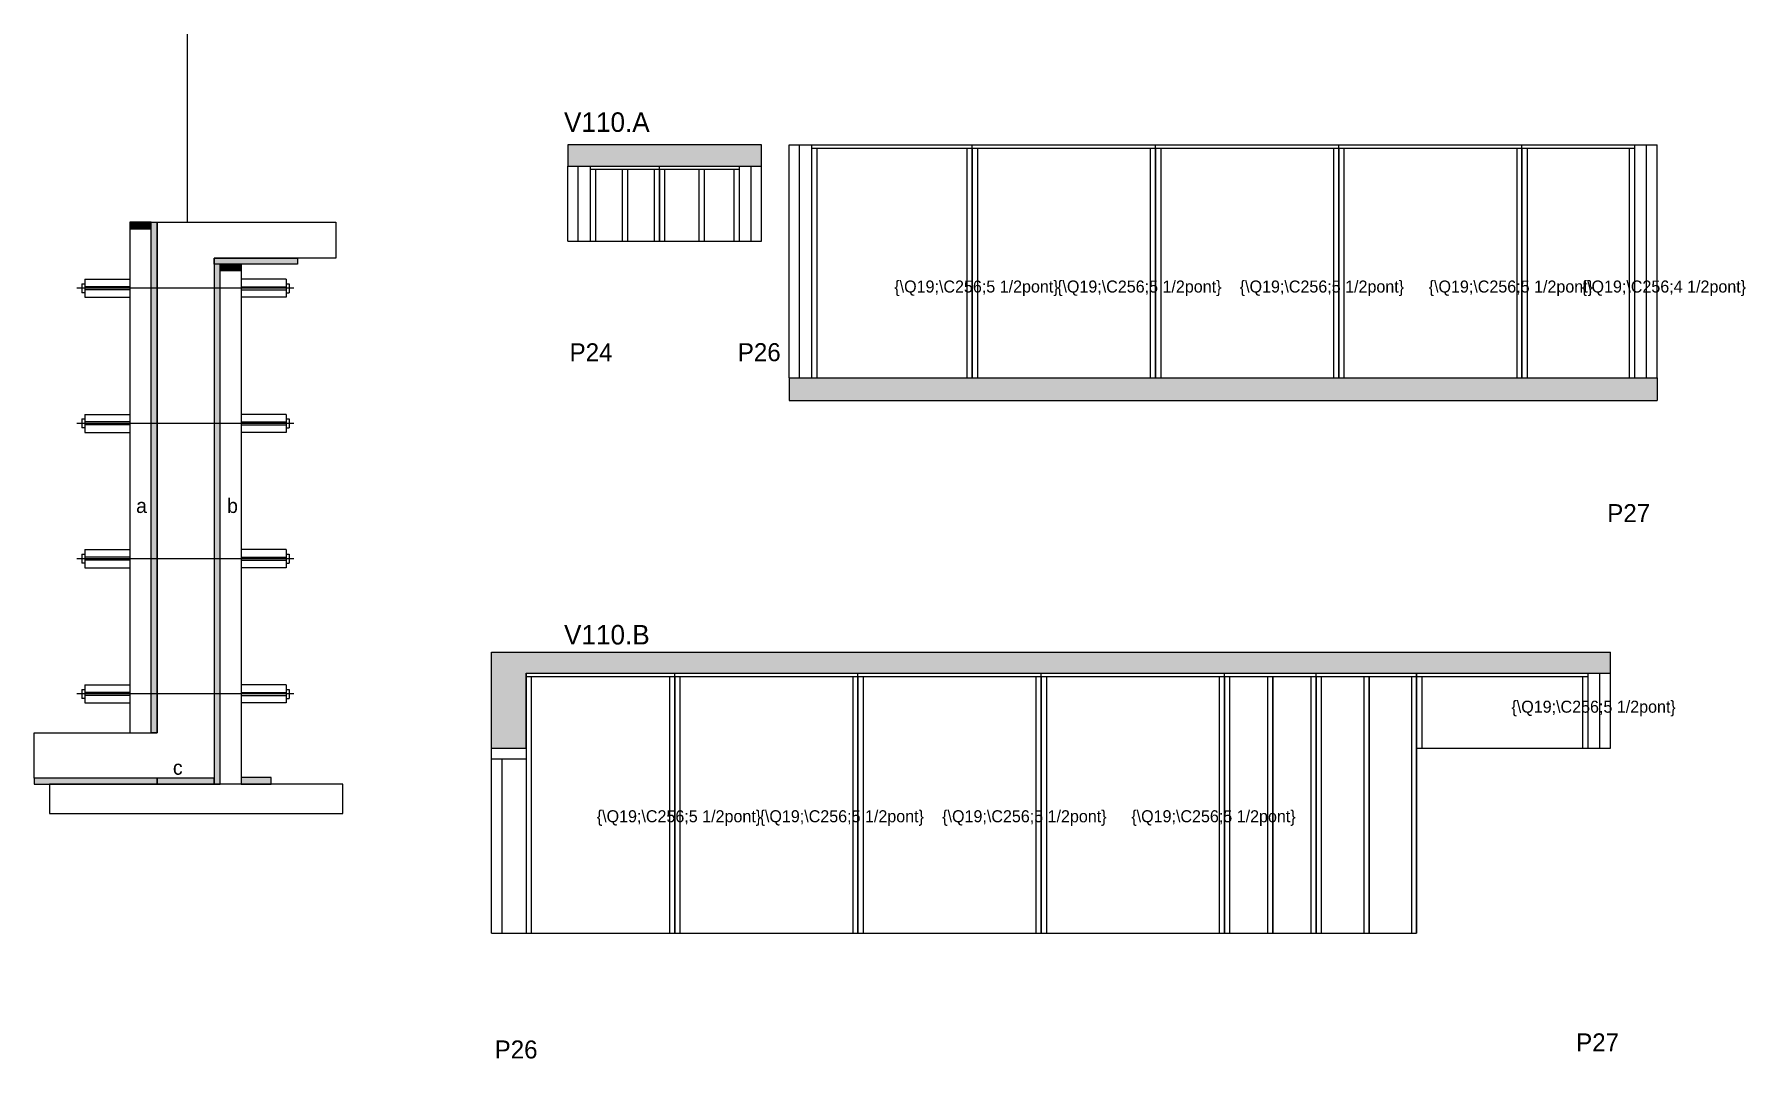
# Model space of a CAD drawing. Header units: metres. Extents: x 4955 to 6095, y 13943 to 14624.
import ezdxf

# ---------------------------------------------------------------- set-up
doc = ezdxf.new("R2010")
doc.units = ezdxf.units.M
for name, color, linetype in [('5', 7, 'Continuous'), ('barrote', 7, 'Continuous'), ('CONCRETO', 7, 'Continuous'), ('COTA', 7, 'Continuous'), ('detalhes', 7, 'Continuous'), ('Hachura', 7, 'Continuous'), ('Madeira', 7, 'Continuous'), ('Painéis', 7, 'Continuous'), ('SARR_2.2x7', 7, 'Continuous'), ('SARR_3.5x7', 7, 'Continuous'), ('TENSOR', 7, 'Continuous'), ('texto', 7, 'Continuous'), ('Texto Seção', 7, 'Continuous')]:
    doc.layers.add(name, color=color, linetype=linetype)

msp = doc.modelspace()

# ---------------------------------------------------------------- hatches: boundary and pattern name
at = {"layer": 'COTA'}
h = msp.add_hatch(color=7, dxfattribs=at)
h.dxf.hatch_style = 1
h.paths.add_polyline_path([(5439.7, 14550.6), (5310.7, 14550.6), (5310.7, 14550.6), (5310.7, 14536.6), (5310.7, 14536.6), (5439.7, 14536.6), (5439.7, 14536.6), (5439.7, 14550.6)])
h = msp.add_hatch(color=7, dxfattribs=at)
h.dxf.hatch_style = 1
h.paths.add_polyline_path([(6036, 14380.6), (6036, 14395.6), (6036, 14395.6), (5458, 14395.6), (5458, 14395.6), (5458, 14380.6), (5458, 14380.6), (6036, 14380.6)])
h = msp.add_hatch(color=7, dxfattribs=at)
h.dxf.hatch_style = 1
h.paths.add_polyline_path([(5282.9, 14149.1), (5282.9, 14199.1), (5282.9, 14199.1), (6004.9, 14199.1), (6004.9, 14199.1), (6004.9, 14213.1), (6004.9, 14213.1), (5259.9, 14213.1), (5259.9, 14213.1), (5259.9, 14149.1), (5259.9, 14149.1), (5282.9, 14149.1)])
at = {"layer": 'Hachura'}
h = msp.add_hatch(color=7, dxfattribs=at)
h.dxf.hatch_style = 1
h.paths.add_polyline_path([(5033.2, 14494.9), (5033.2, 14499.3), (5033.2, 14499.3), (5019.2, 14499.3), (5019.2, 14499.3), (5019.2, 14494.9), (5019.2, 14494.9), (5033.2, 14494.9)])
h = msp.add_hatch(color=7, dxfattribs=at)
h.dxf.hatch_style = 1
h.paths.add_polyline_path([(5033.2, 14499), (5037.2, 14499), (5037.2, 14499), (5037.2, 14159), (5037.2, 14159), (5033.2, 14159), (5033.2, 14159), (5033.2, 14499)])
h = msp.add_hatch(color=7, dxfattribs=at)
h.dxf.hatch_style = 1
h.paths.add_polyline_path([(5075.2, 14471.3), (5075.2, 14475.3), (5075.2, 14475.3), (5130.8, 14475.3), (5130.8, 14475.3), (5130.8, 14471.3), (5130.8, 14471.3), (5075.2, 14471.3)])
h = msp.add_hatch(color=7, dxfattribs=at)
h.dxf.hatch_style = 1
h.paths.add_polyline_path([(5079.2, 14471), (5075.2, 14471), (5075.2, 14471), (5075.2, 14125.4), (5075.2, 14125.4), (5079.2, 14125.4), (5079.2, 14125.4), (5079.2, 14471)])
h = msp.add_hatch(color=7, dxfattribs=at)
h.dxf.hatch_style = 1
h.paths.add_polyline_path([(5079.2, 14466.9), (5079.2, 14471.3), (5079.2, 14471.3), (5093.2, 14471.3), (5093.2, 14471.3), (5093.2, 14466.9), (5093.2, 14466.9), (5079.2, 14466.9)])
h = msp.add_hatch(color=7, dxfattribs=at)
h.dxf.hatch_style = 1
h.paths.add_polyline_path([(5037.2, 14125.3), (5037.2, 14129.3), (5037.2, 14129.3), (4955.4, 14129.3), (4955.4, 14129.3), (4955.4, 14125.3), (4955.4, 14125.3), (5037.2, 14125.3)])
h = msp.add_hatch(color=7, dxfattribs=at)
h.dxf.hatch_style = 1
h.paths.add_polyline_path([(5075.2, 14125.3), (5075.2, 14129.3), (5075.2, 14129.3), (5037.2, 14129.3), (5037.2, 14129.3), (5037.2, 14125.3), (5037.2, 14125.3), (5075.2, 14125.3)])
h = msp.add_hatch(color=7, dxfattribs=at)
h.dxf.hatch_style = 1
h.paths.add_polyline_path([(5113.2, 14125.3), (5113.2, 14129.7), (5113.2, 14129.7), (5093.2, 14129.7), (5093.2, 14129.7), (5093.2, 14125.3), (5093.2, 14125.3), (5113.2, 14125.3)])

# ---------------------------------------------------------------- linework, layer by layer
at = {"color": 7, "lineweight": 25}
for p, q in [((4987.2, 14458.3), (4987.2, 14452.3)), ((4987.2, 14458.3), (4989.2, 14458.3)), ((4989.2, 14452.3), (4987.2, 14452.3)), ((4989.2, 14461.3), (4989.2, 14449.3)), ((4989.2, 14461.3), (5019.2, 14461.3)), ((5019.2, 14456.3), (4989.2, 14456.3)), ((5019.2, 14454.3), (4989.2, 14454.3)), ((5123.2, 14461.3), (5093.2, 14461.3)), ((5093.2, 14456.3), (5123.2, 14456.3)), ((5093.2, 14454.3), (5123.2, 14454.3)), ((5123.2, 14461.3), (5123.2, 14449.3)), ((5123.2, 14458.3), (5125.2, 14458.3)), ((5123.2, 14452.3), (5125.2, 14452.3)), ((5125.2, 14458.3), (5125.2, 14452.3)), ((4989.2, 14449.3), (5019.2, 14449.3)), ((5123.2, 14449.3), (5093.2, 14449.3)), ((4989.2, 14371.3), (4989.2, 14359.3)), ((4989.2, 14371.3), (5019.2, 14371.3)), ((5123.2, 14371.3), (5093.2, 14371.3)), ((5123.2, 14371.3), (5123.2, 14359.3)), ((4987.2, 14368.3), (4987.2, 14362.3)), ((4987.2, 14368.3), (4989.2, 14368.3)), ((4989.2, 14362.3), (4987.2, 14362.3)), ((5019.2, 14366.3), (4989.2, 14366.3)), ((5019.2, 14364.3), (4989.2, 14364.3)), ((4989.2, 14359.3), (5019.2, 14359.3)), ((5093.2, 14366.3), (5123.2, 14366.3)), ((5093.2, 14364.3), (5123.2, 14364.3)), ((5123.2, 14359.3), (5093.2, 14359.3)), ((5123.2, 14368.3), (5125.2, 14368.3)), ((5123.2, 14362.3), (5125.2, 14362.3)), ((5125.2, 14368.3), (5125.2, 14362.3)), ((4989.2, 14281.3), (4989.2, 14269.3)), ((4989.2, 14281.3), (5019.2, 14281.3)), ((5123.2, 14281.3), (5093.2, 14281.3)), ((5123.2, 14281.3), (5123.2, 14269.3)), ((4987.2, 14278.3), (4987.2, 14272.3)), ((4987.2, 14278.3), (4989.2, 14278.3)), ((4989.2, 14272.3), (4987.2, 14272.3)), ((5019.2, 14276.3), (4989.2, 14276.3)), ((5019.2, 14274.3), (4989.2, 14274.3)), ((4989.2, 14269.3), (5019.2, 14269.3)), ((5093.2, 14276.3), (5123.2, 14276.3)), ((5093.2, 14274.3), (5123.2, 14274.3)), ((5123.2, 14269.3), (5093.2, 14269.3)), ((5123.2, 14278.3), (5125.2, 14278.3)), ((5123.2, 14272.3), (5125.2, 14272.3)), ((5125.2, 14278.3), (5125.2, 14272.3)), ((4987.2, 14188.3), (4987.2, 14182.3)), ((4987.2, 14188.3), (4989.2, 14188.3)), ((4989.2, 14191.3), (4989.2, 14179.3)), ((4989.2, 14191.3), (5019.2, 14191.3)), ((5123.2, 14191.3), (5093.2, 14191.3)), ((5123.2, 14191.3), (5123.2, 14179.3)), ((5123.2, 14188.3), (5125.2, 14188.3)), ((5125.2, 14188.3), (5125.2, 14182.3)), ((4989.2, 14182.3), (4987.2, 14182.3)), ((5019.2, 14186.3), (4989.2, 14186.3)), ((5019.2, 14184.3), (4989.2, 14184.3)), ((4989.2, 14179.3), (5019.2, 14179.3)), ((5093.2, 14186.3), (5123.2, 14186.3)), ((5093.2, 14184.3), (5123.2, 14184.3)), ((5123.2, 14179.3), (5093.2, 14179.3)), ((5123.2, 14182.3), (5125.2, 14182.3))]:
    msp.add_line(p, q, dxfattribs=at)
at = {"layer": 'barrote', "color": 7, "lineweight": 25}
msp.add_lwpolyline([(4965.7, 14105.7), (5160.9, 14105.7), (5160.9, 14125.3), (4965.7, 14125.3)], close=True, dxfattribs=at)
at = {"layer": 'CONCRETO', "color": 7, "lineweight": 25}
msp.add_lwpolyline([(5037.2, 14499.3), (5156.2, 14499.3), (5156.2, 14475.3), (5075.2, 14475.3), (5075.2, 14129.3), (4955.4, 14129.3), (4955.4, 14159.3), (5037.2, 14159.3), (5037.2, 14499.3)], dxfattribs=at)
at = {"layer": 'COTA', "color": 7, "lineweight": 25}
for p, q in [((5439.7, 14550.6), (5310.7, 14550.6)), ((5310.7, 14550.6), (5310.7, 14536.6)), ((5439.7, 14536.6), (5439.7, 14550.6)), ((5458, 14395.6), (5458, 14380.6)), ((6036, 14395.6), (6036, 14380.6)), ((5458, 14380.6), (6036, 14380.6)), ((5259.9, 14213.1), (6004.9, 14213.1)), ((5259.9, 14149.1), (5259.9, 14213.1)), ((6004.9, 14199.1), (6004.9, 14213.1))]:
    msp.add_line(p, q, dxfattribs=at)
at = {"layer": 'Defpoints', "color": 7, "lineweight": 25}
msp.add_line((5057.5, 14499.3), (5057.5, 14624.3), dxfattribs=at)
at = {"layer": 'Madeira', "color": 7, "lineweight": 25}
for points in [[(5033.2, 14494.9), (5033.2, 14499.3), (5019.2, 14499.3), (5019.2, 14494.9)], [(5033.2, 14499.3), (5019.2, 14499.3), (5019.2, 14159.3), (5033.2, 14159.3)], [(5079.2, 14466.9), (5079.2, 14471.3), (5093.2, 14471.3), (5093.2, 14466.9)], [(5079.2, 14471.3), (5093.2, 14471.3), (5093.2, 14125.3), (5079.2, 14125.3)], [(5113.2, 14125.3), (5113.2, 14129.7), (5093.2, 14129.7), (5093.2, 14125.3)]]:
    msp.add_lwpolyline(points, close=True, dxfattribs=at)
at = {"layer": 'Painéis', "color": 7, "lineweight": 25}
for p, q in [((5458, 14550.6), (6036, 14550.6)), ((5458, 14395.6), (5458, 14550.6)), ((5580, 14395.6), (5580, 14550.6)), ((5702, 14395.6), (5702, 14550.6)), ((5824, 14395.6), (5824, 14550.6)), ((5946, 14395.6), (5946, 14550.6)), ((6036, 14395.6), (6036, 14550.6)), ((5310.7, 14536.6), (5439.7, 14536.6)), ((5310.7, 14486.6), (5310.7, 14536.6)), ((5371.7, 14486.6), (5371.7, 14536.6)), ((5439.7, 14486.6), (5439.7, 14536.6)), ((5310.7, 14486.6), (5439.7, 14486.6)), ((5458, 14395.6), (6036, 14395.6)), ((5282.9, 14199.1), (6004.9, 14199.1)), ((5282.9, 14149.1), (5282.9, 14199.1)), ((5381.9, 14026.1), (5381.9, 14199.1)), ((5503.9, 14026.1), (5503.9, 14199.1)), ((5625.9, 14026.1), (5625.9, 14199.1)), ((5747.9, 14026.1), (5747.9, 14199.1)), ((5808.9, 14026.1), (5808.9, 14199.1)), ((5875.9, 14026.1), (5875.9, 14199.1)), ((6004.9, 14149.1), (6004.9, 14199.1)), ((5259.9, 14026.1), (5259.9, 14149.1)), ((5259.9, 14149.1), (5282.9, 14149.1)), ((5875.9, 14149.1), (6004.9, 14149.1)), ((5259.9, 14026.1), (5875.9, 14026.1))]:
    msp.add_line(p, q, dxfattribs=at)
for points in [[(5033.2, 14499.3), (5037.2, 14499.3), (5037.2, 14159.3), (5033.2, 14159.3)], [(5075.2, 14471.3), (5075.2, 14475.3), (5130.8, 14475.3), (5130.8, 14471.3)], [(5079.2, 14471.3), (5075.2, 14471.3), (5075.2, 14125.3), (5079.2, 14125.3)], [(5037.2, 14125.3), (5037.2, 14129.3), (4955.4, 14129.3), (4955.4, 14125.3)], [(5075.2, 14125.3), (5075.2, 14129.3), (5037.2, 14129.3), (5037.2, 14125.3)]]:
    msp.add_lwpolyline(points, close=True, dxfattribs=at)
at = {"layer": 'SARR_2.2x7', "color": 7, "lineweight": 25}
for p, q in [((5465, 14395.6), (5465, 14550.6)), ((5473, 14548.4), (5580, 14548.4)), ((5580, 14548.4), (5702, 14548.4)), ((5702, 14548.4), (6021, 14548.4)), ((6029, 14395.6), (6029, 14550.6)), ((5317.7, 14486.6), (5317.7, 14536.6)), ((5325.7, 14534.4), (5371.7, 14534.4)), ((5371.7, 14534.4), (5424.7, 14534.4)), ((5432.7, 14486.6), (5432.7, 14536.6)), ((5282.9, 14196.9), (5381.9, 14196.9)), ((5381.9, 14196.9), (5503.9, 14196.9)), ((5503.9, 14196.9), (5875.9, 14196.9)), ((5875.9, 14196.9), (5989.9, 14196.9)), ((5997.9, 14149.1), (5997.9, 14199.1)), ((5259.9, 14142.1), (5282.9, 14142.1)), ((5266.9, 14026.1), (5266.9, 14142.1))]:
    msp.add_line(p, q, dxfattribs=at)
at = {"layer": 'SARR_3.5x7', "color": 7, "lineweight": 25}
for p, q in [((5473, 14550.6), (5473, 14395.6)), ((5476.5, 14548.4), (5476.5, 14395.6)), ((5576.5, 14548.4), (5576.5, 14395.6)), ((5580, 14548.4), (5580, 14395.6)), ((5583.5, 14548.4), (5583.5, 14395.6)), ((5698.5, 14548.4), (5698.5, 14395.6)), ((5702, 14548.4), (5702, 14395.6)), ((5705.5, 14548.4), (5705.5, 14395.6)), ((5820.5, 14548.4), (5820.5, 14395.6)), ((5824, 14548.4), (5824, 14395.6)), ((5827.5, 14548.4), (5827.5, 14395.6)), ((5942.5, 14548.4), (5942.5, 14395.6)), ((5946, 14548.4), (5946, 14395.6)), ((5949.5, 14548.4), (5949.5, 14395.6)), ((6017.5, 14548.4), (6017.5, 14395.6)), ((6021, 14550.6), (6021, 14395.6)), ((5325.7, 14536.6), (5325.7, 14486.6)), ((5329.2, 14534.4), (5329.2, 14486.6)), ((5346.9, 14534.4), (5346.9, 14486.6)), ((5350.4, 14534.4), (5350.4, 14486.6)), ((5368.2, 14534.4), (5368.2, 14486.6)), ((5371.7, 14534.4), (5371.7, 14486.6)), ((5375.2, 14534.4), (5375.2, 14486.6)), ((5397.9, 14534.4), (5397.9, 14486.6)), ((5401.4, 14534.4), (5401.4, 14486.6)), ((5421.2, 14534.4), (5421.2, 14486.6)), ((5424.7, 14536.6), (5424.7, 14486.6)), ((5325.7, 14486.6), (5329.2, 14486.6)), ((5368.2, 14486.6), (5371.7, 14486.6)), ((5371.7, 14486.6), (5375.2, 14486.6)), ((5421.2, 14486.6), (5424.7, 14486.6)), ((5473, 14395.6), (5476.5, 14395.6)), ((5698.5, 14395.6), (5702, 14395.6)), ((5702, 14395.6), (5705.5, 14395.6)), ((6017.5, 14395.6), (6021, 14395.6)), ((5282.9, 14199.1), (5282.9, 14026.1)), ((5286.4, 14196.9), (5286.4, 14026.1)), ((5378.4, 14196.9), (5378.4, 14026.1)), ((5381.9, 14196.9), (5381.9, 14026.1)), ((5385.4, 14196.9), (5385.4, 14026.1)), ((5500.4, 14196.9), (5500.4, 14026.1)), ((5503.9, 14196.9), (5503.9, 14026.1)), ((5507.4, 14196.9), (5507.4, 14026.1)), ((5622.4, 14196.9), (5622.4, 14026.1)), ((5625.9, 14196.9), (5625.9, 14026.1)), ((5629.4, 14196.9), (5629.4, 14026.1)), ((5744.4, 14196.9), (5744.4, 14026.1)), ((5747.9, 14196.9), (5747.9, 14026.1)), ((5751.4, 14196.9), (5751.4, 14026.1)), ((5776.7, 14196.9), (5776.7, 14026.1)), ((5780.2, 14196.9), (5780.2, 14026.1)), ((5780.2, 14026.1), (5780.2, 14196.9)), ((5805.4, 14196.9), (5805.4, 14026.1)), ((5808.9, 14196.9), (5808.9, 14026.1)), ((5812.4, 14196.9), (5812.4, 14026.1)), ((5840.7, 14196.9), (5840.7, 14026.1)), ((5844.2, 14196.9), (5844.2, 14026.1)), ((5844.2, 14026.1), (5844.2, 14196.9)), ((5872.4, 14196.9), (5872.4, 14026.1)), ((5875.9, 14199.1), (5875.9, 14026.1)), ((5879.4, 14196.9), (5879.4, 14149.1)), ((5986.4, 14196.9), (5986.4, 14149.1)), ((5989.9, 14199.1), (5989.9, 14149.1)), ((5274.9, 14026.1), (5278.4, 14026.1)), ((5500.4, 14026.1), (5503.9, 14026.1)), ((5503.9, 14026.1), (5507.4, 14026.1)), ((5872.4, 14026.1), (5875.9, 14026.1))]:
    msp.add_line(p, q, dxfattribs=at)
at = {"layer": 'TENSOR', "color": 7, "lineweight": 25}
for p, q in [((5128.2, 14455.3), (4983.9, 14455.3)), ((5128.2, 14365.3), (4983.9, 14365.3)), ((5128.2, 14275.3), (4983.9, 14275.3)), ((5128.2, 14185.3), (4983.9, 14185.3))]:
    msp.add_line(p, q, dxfattribs=at)

# ---------------------------------------------------------------- texts
at = {"layer": '5', "color": 7, "lineweight": 25}
for s, p in [('P24', (5311.9, 14406.6)), ('P26', (5423.9, 14406.7)), ('P27', (6002.8, 14299.6)), ('P26', (5262, 13942.7)), ('P27', (5982.1, 13947.4))]:
    msp.add_text(s, height=12, dxfattribs=at).set_placement(p)
at = {"layer": 'detalhes', "color": 7, "lineweight": 25}
for s, p in [('b', (5083.9, 14305.7)), ('a', (5023.3, 14305.7)), ('c', (5047.8, 14131.5))]:
    msp.add_text(s, height=9.6, dxfattribs=at).set_placement(p)
at = {"layer": 'texto', "color": 7, "lineweight": 25}
for s, p in [('{\\Q19;\\C256;5 1/2pont}', (5528.1, 14452.4)), ('{\\Q19;\\C256;5 1/2pont}', (5636.5, 14452.4)), ('{\\Q19;\\C256;5 1/2pont}', (5758.1, 14452.4)), ('{\\Q19;\\C256;5 1/2pont}', (5883.9, 14452.4)), ('{\\Q19;\\C256;4 1/2pont}', (5985.8, 14452.4)), ('{\\Q19;\\C256;5 1/2pont}', (5939, 14172.8)), ('{\\Q19;\\C256;5 1/2pont}', (5330, 14099.9)), ('{\\Q19;\\C256;5 1/2pont}', (5438.4, 14099.9)), ('{\\Q19;\\C256;5 1/2pont}', (5560, 14099.9)), ('{\\Q19;\\C256;5 1/2pont}', (5685.9, 14099.9))]:
    msp.add_text(s, height=8, dxfattribs=at).set_placement(p)
at = {"layer": 'Texto Seção', "color": 7, "lineweight": 25}
for s, p in [('V110.A', (5308.2, 14559.3)), ('V110.B', (5308.2, 14218.2))]:
    msp.add_text(s, height=13, dxfattribs=at).set_placement(p)

doc.saveas('drawing.dxf')
